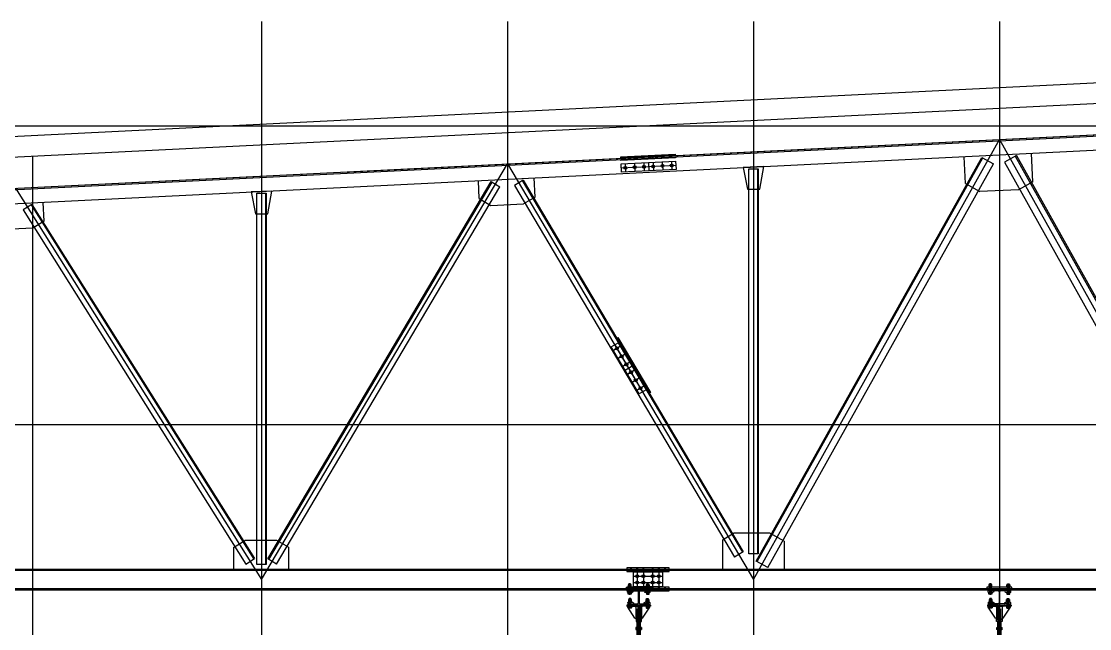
# Model space of a CAD drawing. Header units: millimetres. Extents: x 5349504 to 6791112, y -2212455 to -2153443.
# Drawn here: x 6495429 to 6505797, y -2189302 to -2183405 of the extents above; entities that cross this region are included whole.
import ezdxf

# ---------------------------------------------------------------- set-up
doc = ezdxf.new("R2010")
doc.units = ezdxf.units.MM
doc.header["$LTSCALE"] = 400
for name, pattern in [('CEN', [62, 60, -1, 0, -1]), ('CENTER', [50.8, 31.75, -6.35, 6.35, -6.35]), ('HIDDEN', [0.375, 0.25, -0.125])]:
    doc.linetypes.add(name, pattern=pattern)
doc.layers.get('0').update_dxf_attribs({"lineweight": 9})
doc.layers.get('DEFPOINTS').update_dxf_attribs({"color": 140})
for name, color, linetype in [('3ELEV', 3, 'Continuous'), ('4ELEV', 4, 'Continuous'), ('5ELEV', 5, 'Continuous'), ('BOLT', 5, 'Continuous'), ('CEN', 1, 'CEN'), ('EQUIP', 8, 'Continuous'), ('GRND', 8, 'Continuous'), ('GUSSET', 8, 'Continuous'), ('WAL', 3, 'Continuous')]:
    doc.layers.add(name, color=color, linetype=linetype)

# ---------------------------------------------------------------- blocks, each defined once
blk = doc.blocks.new('A$C245D25EF')
for p, q in [((0, 36), (0, 35)), ((2, 41), (14, 49)), ((24, 32), (6, 30)), ((55, 49), (14, 49)), ((21, 49), (51, 49)), ((26, 32), (24, 32)), ((26, 32), (26, 29)), ((49, 26), (29, 26)), ((52, 22), (49, 26)), ((55, 20), (54, 20)), ((58, 46), (58, 23))]:
    blk.add_line(p, q)
for centre, radius, start, end in [((5, 36), 5, 124.7787, 180), ((5, 35), 5, 180, 279.9262), ((29, 29), 3, 180, 270), ((54, 23), 3, 206.5651, 270), ((55, 46), 3, 0, 90), ((55, 23), 3, 270, 0)]:
    blk.add_arc(centre, radius, start, end)
at = {"layer": 'EQUIP'}
for p, q in [((26, 34), (26, 47)), ((46, 29), (27, 32)), ((36, 26), (36, 49)), ((45, 31), (45, 47)), ((49, 26), (48, 28))]:
    blk.add_line(p, q, dxfattribs=at)
blk.add_circle((36, 49), 0.2, dxfattribs=at)
for centre, radius, start, end in [((24, 47), 2, 0, 90), ((24, 34), 2, 262.7468, 0), ((47, 47), 2, 90, 180), ((47, 31), 2, 180, 249.9136), ((46, 26), 3, 26.5651, 82.7468)]:
    blk.add_arc(centre, radius, start, end, dxfattribs=at)
blk = doc.blocks.new('A$C09A963A0')
for p, q in [((3, 13), (24, 13)), ((7, 12), (7, 0)), ((21, 12), (21, 0))]:
    blk.add_line(p, q)
blk.add_lwpolyline([(0, 0), (0, 12, -0.309401), (7, 12, -0.154701), (21, 12, -0.309401), (28, 12), (28, 0), (0, 0)], format="xyb")
blk = doc.blocks.new('A$C24874AEF')
for p, q in [((20, 167, 0), (40, 167, 0)), ((20, 157, 0), (40, 157, 0)), ((22, 175, 0), (23, 176, 0)), ((22, 167, 0), (22, 175, 0)), ((38, 175, 0), (22, 175, 0)), ((37, 176, 0), (23, 176, 0)), ((23, 166, 0), (23, 158, 0)), ((38, 175, 0), (37, 176, 0)), ((37, 166, 0), (37, 158, 0)), ((38, 167, 0), (38, 175, 0)), ((210, 167, 0), (190, 167, 0)), ((210, 157, 0), (190, 157, 0)), ((192, 175, 0), (193, 176, 0)), ((192, 167, 0), (192, 175, 0)), ((192, 175, 0), (208, 175, 0)), ((193, 176, 0), (207, 176, 0)), ((193, 166, 0), (193, 158, 0)), ((208, 175, 0), (207, 176, 0)), ((207, 166, 0), (207, 158, 0)), ((208, 167, 0), (208, 175, 0)), ((8, 90), (8, 100)), ((78, -15), (8, 90)), ((27, 100), (31, 96)), ((29, 100), (33, 96)), ((78, 100), (88, 90)), ((153, 100), (143, 90)), ((153, -15), (223, 90)), ((201, 100), (197, 96)), ((203, 100), (199, 96)), ((223, 90), (223, 100)), ((78, -15), (88, -15)), ((153, -15), (143, -15))]:
    blk.add_line(p, q)
for points in [[(115, 112), (0, 112), (0, 100), (115, 100)], [(115, 112), (230, 112), (230, 100), (115, 100)], [(43, 100), (43, 96), (17, 96), (17, 100), (43, 100)], [(187, 100), (187, 96), (213, 96), (213, 100), (187, 100)]]:
    blk.add_lwpolyline(points)
at = {"elevation": 0}
for points in [[(45, 141), (45, 144), (15, 144), (15, 141), (45, 141)], [(185, 141), (185, 144), (215, 144), (215, 141), (185, 141)]]:
    blk.add_lwpolyline(points, dxfattribs=at)
for points in [[(23, 166, 0.309401), (16, 166), (16, 158, 0.309401), (23, 158, 0.154701), (37, 158, 0.309401), (44, 158), (44, 166, 0.309401), (37, 166, 0.154701), (23, 166)], [(207, 166, -0.309401), (214, 166), (214, 158, -0.309401), (207, 158, -0.154701), (193, 158, -0.309401), (186, 158), (186, 166, -0.309401), (193, 166, -0.154701), (207, 166)]]:
    blk.add_lwpolyline(points, format="xyb", dxfattribs=at)
for points in [[(88, 100), (88, 94), (82, 100)], [(143, 100), (149, 100), (143, 94)]]:
    blk.add_solid(points)
at = {"layer": 'EQUIP'}
for p, q in [((21, 112), (21, 100)), ((23, 176, 0), (23, 167, 0)), ((30, 78), (30, 176)), ((30, 111), (30, 97)), ((37, 176, 0), (37, 167, 0)), ((39, 112), (39, 100)), ((191, 112), (191, 100)), ((193, 176, 0), (193, 167, 0)), ((200, 78), (200, 176)), ((200, 111), (200, 97)), ((207, 176, 0), (207, 167, 0)), ((209, 112), (209, 100)), ((88, 100), (88, -25)), ((138, 100), (93, 100)), ((111, 90), (120, 90)), ((143, 100), (143, -25)), ((143, -25), (88, -25))]:
    blk.add_line(p, q, dxfattribs=at)
at = {"layer": 'EQUIP', "color": 3, "linetype": 'HIDDEN'}
for p, q in [((100, -25), (100, 100)), ((102, -25), (102, 100)), ((128, -25), (128, 100)), ((130, 100), (130, -25))]:
    blk.add_line(p, q, dxfattribs=at)
at = {"layer": 'EQUIP'}
blk.add_lwpolyline([(120, -15), (111, -15), (111, 100), (120, 100)], close=True, dxfattribs=at)
at = {"xscale": -1}
for name, p in [('A$C245D25EF', (66, 92, 0)), ('A$C09A963A0', (44, 144, 0))]:
    blk.add_blockref(name, p, dxfattribs=at)
for name, p in [('A$C245D25EF', (164, 92, 0)), ('A$C09A963A0', (186, 144, 0))]:
    blk.add_blockref(name, p)
at = {"extrusion": (0, 0, -1), "xscale": -1, "zscale": -1, "rotation": 180}
blk.add_blockref('A$C09A963A0', (-44, 96), dxfattribs=at)
at = {"extrusion": (0, 0, -1), "zscale": -1, "rotation": 180}
blk.add_blockref('A$C09A963A0', (-186, 96), dxfattribs=at)
blk = doc.blocks.new('A$C45230962')
at = {"color": 2, "linetype": 'HIDDEN'}
for p, q in [((-129, 148), (-127, 150)), ((-129, 92), (-129, 148)), ((-129, 148), (-99, 148)), ((-127, 150), (-101, 150)), ((-101, 150), (-99, 148)), ((-99, 148), (-99, 92)), ((-129, -92), (-129, -148)), ((-99, -148), (-99, -92)), ((-129, -148), (-99, -148)), ((-129, -148), (-127, -150)), ((-127, -150), (-101, -150)), ((-101, -150), (-99, -148))]:
    blk.add_line(p, q, dxfattribs=at)
at = {"color": 1, "linetype": 'CENTER'}
blk.add_line((-114, -153), (-114, 152), dxfattribs=at)
for p, q in [((-140, -10), (-140, 10)), ((-134, 68), (-94, 68)), ((-134, 12), (-94, 12)), ((-129, -68), (-129, 68)), ((-127, 70), (-127, 92)), ((-127, 10), (-127, -12)), ((-100, 70), (-100, 92)), ((-100, 10), (-100, -12)), ((-99, -68), (-99, 68)), ((-87, 10), (-87, -10)), ((-134, -12), (-94, -12)), ((-134, -68), (-94, -68)), ((-127, -70), (-127, -92)), ((-100, -70), (-100, -92))]:
    blk.add_line(p, q)
for points in [[(-140, 92), (-140, 70, 0.309401), (-127, 70, 0.154701), (-100, 70, 0.309401), (-87, 70), (-87, 92), (-140, 92)], [(-140, -92), (-140, -70, -0.309401), (-127, -70, -0.154701), (-100, -70, -0.309401), (-87, -70), (-87, -92), (-140, -92)]]:
    blk.add_lwpolyline(points, format="xyb")
for centre, radius, start, end in [((-134, 0), 11.8, 55.6158, 124.3842), ((-114, -32), 43.9, 72.412, 107.588), ((-94, 0), 11.8, 55.6158, 124.3842), ((-134, 0), 11.8, 235.6158, 304.3842), ((-114, 32), 43.9, 252.412, 287.588), ((-94, 0), 11.8, 235.6158, 304.3842)]:
    blk.add_arc(centre, radius, start, end)
at = {"layer": 'EQUIP', "color": 2, "linetype": 'HIDDEN'}
for p, q in [((-127, 92), (-127, 150)), ((-101, 92), (-101, 150)), ((-127, -92), (-127, -150)), ((-101, -92), (-101, -150))]:
    blk.add_line(p, q, dxfattribs=at)
at = {"layer": 'EQUIP'}
for p, q in [((-88, 92), (-140, 92)), ((-127, 68), (-127, -68)), ((-101, 68), (-101, -68)), ((-88, -92), (-140, -92))]:
    blk.add_line(p, q, dxfattribs=at)
blk = doc.blocks.new('BL-EQ-SECT_1_20230313')
at = {"layer": 'EQUIP'}
for p, q in [((51987, 12253), (51747, 12253)), ((51769, 12301, -13027), (51790, 12301, -13027)), ((51769, 12291, -13027), (51790, 12291, -13027)), ((51770, 12236), (51770, 12224)), ((51771, 12309), (51772, 12310)), ((51771, 12301, -13027), (51771, 12309)), ((51787, 12309), (51771, 12309)), ((51772, 12310), (51772, 12301, -13027)), ((51786, 12310), (51772, 12310)), ((51772, 12300, -13027), (51772, 12292, -13027)), ((51779, 12202), (51779, 12310, 0)), ((51779, 12235), (51779, 12221)), ((51786, 12310), (51786, 12301, -13027)), ((51787, 12309), (51786, 12310)), ((51786, 12300, -13027), (51786, 12292, -13027)), ((51787, 12301, -13027), (51787, 12309)), ((51788, 12236), (51788, 12224)), ((51965, 12301, -13027), (51944, 12301, -13027)), ((51965, 12291, -13027), (51944, 12291, -13027)), ((51945, 12236), (51945, 12224)), ((51946, 12309), (51947, 12310)), ((51946, 12301, -13027), (51946, 12309)), ((51946, 12309), (51962, 12309)), ((51947, 12310), (51947, 12301, -13027)), ((51947, 12310), (51961, 12310)), ((51947, 12300, -13027), (51947, 12292, -13027)), ((51954, 12202), (51954, 12310, 0)), ((51954, 12235), (51954, 12221)), ((51961, 12310), (51961, 12301, -13027)), ((51962, 12309), (51961, 12310)), ((51961, 12300, -13027), (51961, 12292, -13027)), ((51962, 12301, -13027), (51962, 12309)), ((51963, 12236), (51963, 12224)), ((55247, 12253), (55487, 12253)), ((55269, 12301, -13027), (55290, 12301, -13027)), ((55269, 12291, -13027), (55290, 12291, -13027)), ((55270, 12236), (55270, 12224)), ((55271, 12309), (55272, 12310)), ((55271, 12301, -13027), (55271, 12309)), ((55287, 12309), (55271, 12309)), ((55272, 12310), (55272, 12301, -13027)), ((55286, 12310), (55272, 12310)), ((55272, 12300, -13027), (55272, 12292, -13027)), ((55279, 12202), (55279, 12310, 0)), ((55279, 12235), (55279, 12221)), ((55286, 12310), (55286, 12301, -13027)), ((55287, 12309), (55286, 12310)), ((55286, 12300, -13027), (55286, 12292, -13027)), ((55287, 12301, -13027), (55287, 12309)), ((55288, 12236), (55288, 12224)), ((55465, 12301, -13027), (55444, 12301, -13027)), ((55465, 12291, -13027), (55444, 12291, -13027)), ((55445, 12236), (55445, 12224)), ((55446, 12309), (55447, 12310)), ((55446, 12301, -13027), (55446, 12309)), ((55446, 12309), (55462, 12309)), ((55447, 12310), (55447, 12301, -13027)), ((55447, 12310), (55461, 12310)), ((55447, 12300, -13027), (55447, 12292, -13027)), ((55454, 12202), (55454, 12310, 0)), ((55454, 12235), (55454, 12221)), ((55461, 12310), (55461, 12301, -13027)), ((55462, 12309), (55461, 12310)), ((55461, 12300, -13027), (55461, 12292, -13027)), ((55462, 12301, -13027), (55462, 12309)), ((55463, 12236), (55463, 12224)), ((51776, 12224), (51780, 12220)), ((51778, 12224), (51782, 12220)), ((51955, 12224), (51951, 12220)), ((51957, 12224), (51953, 12220)), ((55276, 12224), (55280, 12220)), ((55278, 12224), (55282, 12220)), ((55455, 12224), (55451, 12220)), ((55457, 12224), (55453, 12220)), ((51849, 11966, -13027), (51849, 11971, -13027)), ((51849, 11971, -13027), (51884, 11971, -13027)), ((51884, 11966, -13027), (51884, 11971, -13027)), ((55384, 11971, -13027), (55349, 11971, -13027)), ((55349, 11966, -13027), (55349, 11971, -13027)), ((55384, 11966, -13027), (55384, 11971, -13027))]:
    blk.add_line(p, q, dxfattribs=at)
at = {"layer": 'EQUIP', "elevation": -13027}
for points in [[(51747, 12275), (51987, 12275), (51987, 12263), (51747, 12263)], [(55487, 12275), (55247, 12275), (55247, 12263), (55487, 12263)]]:
    blk.add_lwpolyline(points, close=True, dxfattribs=at)
at = {"layer": 'EQUIP'}
for points, elevation in [([(51794, 12275), (51794, 12278), (51764, 12278), (51764, 12275), (51794, 12275)], -13027), ([(51939, 12275), (51939, 12278), (51969, 12278), (51969, 12275), (51939, 12275)], -13027), ([(55294, 12275), (55294, 12278), (55264, 12278), (55264, 12275), (55294, 12275)], -13027), ([(55439, 12275), (55439, 12278), (55469, 12278), (55469, 12275), (55439, 12275)], -13027), ([(51792, 12224), (51792, 12220), (51766, 12220), (51766, 12224), (51792, 12224)], 0), ([(51941, 12224), (51941, 12220), (51967, 12220), (51967, 12224), (51941, 12224)], 0), ([(55292, 12224), (55292, 12220), (55266, 12220), (55266, 12224), (55292, 12224)], 0), ([(55441, 12224), (55441, 12220), (55467, 12220), (55467, 12224), (55441, 12224)], 0)]:
    blk.add_lwpolyline(points, dxfattribs=dict(at, elevation=elevation))
at = {"layer": 'EQUIP', "elevation": -13027}
for points in [[(51772, 12300, 0.309401), (51765, 12300), (51765, 12292, 0.309401), (51772, 12292, 0.154701), (51786, 12292, 0.309401), (51793, 12292), (51793, 12300, 0.309401), (51786, 12300, 0.154701), (51772, 12300)], [(51961, 12300, -0.309401), (51968, 12300), (51968, 12292, -0.309401), (51961, 12292, -0.154701), (51947, 12292, -0.309401), (51940, 12292), (51940, 12300, -0.309401), (51947, 12300, -0.154701), (51961, 12300)], [(55272, 12300, 0.309401), (55265, 12300), (55265, 12292, 0.309401), (55272, 12292, 0.154701), (55286, 12292, 0.309401), (55293, 12292), (55293, 12300, 0.309401), (55286, 12300, 0.154701), (55272, 12300)], [(55461, 12300, -0.309401), (55468, 12300), (55468, 12292, -0.309401), (55461, 12292, -0.154701), (55447, 12292, -0.309401), (55440, 12292), (55440, 12300, -0.309401), (55447, 12300, -0.154701), (55461, 12300)]]:
    blk.add_lwpolyline(points, format="xyb", dxfattribs=at)
at = {"layer": 'EQUIP'}
for points in [[(51867, 12103), (51792, 12103), (51792, 12113), (51852, 12113, 0.414214), (51863, 12124), (51863, 12232, 0.414214), (51852, 12243), (51792, 12243), (51792, 12253), (51942, 12253), (51942, 12243), (51881, 12243, 0.414214), (51870, 12232), (51870, 12124, 0.414214), (51881, 12113), (51942, 12113), (51942, 12103), (51867, 12103)], [(55367, 12103), (55442, 12103), (55442, 12113), (55381, 12113, -0.414214), (55370, 12124), (55370, 12232, -0.414214), (55381, 12243), (55442, 12243), (55442, 12253), (55292, 12253), (55292, 12243), (55352, 12243, -0.414214), (55363, 12232), (55363, 12124, -0.414214), (55352, 12113), (55292, 12113), (55292, 12103), (55367, 12103)]]:
    blk.add_lwpolyline(points, format="xyb", dxfattribs=at)
at = {"layer": 'EQUIP', "rotation": 180}
for p in [(51815, 12273), (55315, 12273)]:
    blk.add_blockref('A$C245D25EF', p, dxfattribs=at)
at = {"layer": 'EQUIP', "xscale": -1}
for name, p in [('A$C09A963A0', (51793, 12278, -13027)), ('A$C09A963A0', (55293, 12278, -13027)), ('A$C24874AEF', (55482, 11991)), ('A$C45230962', (55253, 11874, -13027))]:
    blk.add_blockref(name, p, dxfattribs=at)
at = {"layer": 'EQUIP', "xscale": -1, "rotation": 180}
for p in [(51918, 12273), (55418, 12273)]:
    blk.add_blockref('A$C245D25EF', p, dxfattribs=at)
at = {"layer": 'EQUIP'}
for name, p in [('A$C09A963A0', (51940, 12278, -13027)), ('A$C09A963A0', (55440, 12278, -13027)), ('A$C24874AEF', (51752, 11991)), ('A$C45230962', (51980, 11874, -13027))]:
    blk.add_blockref(name, p, dxfattribs=at)
at = {"layer": 'EQUIP', "extrusion": (0, 0, -1), "xscale": -1, "zscale": -1, "rotation": 180}
for p in [(-51793, 12220), (-55293, 12220)]:
    blk.add_blockref('A$C09A963A0', p, dxfattribs=at)
at = {"layer": 'EQUIP', "extrusion": (0, 0, -1), "zscale": -1, "rotation": 180}
for p in [(-51940, 12220), (-55440, 12220)]:
    blk.add_blockref('A$C09A963A0', p, dxfattribs=at)
blk = doc.blocks.new('SPLICE_H200_S')
at = {"layer": 'BOLT'}
for points in [[(205, 112), (-205, 112), (-205, 100), (205, 100)], [(205, 88), (-205, 88), (-205, 76), (205, 76)], [(145, 70), (-145, 70), (-145, -70), (145, -70)], [(-115, 24), (-105, 18), (-95, 24), (-95, 36), (-105, 42), (-115, 36)], [(-55, 24), (-45, 18), (-35, 24), (-35, 36), (-45, 42), (-55, 36)], [(35, 24), (45, 18), (55, 24), (55, 36), (45, 42), (35, 36)], [(95, 24), (105, 18), (115, 24), (115, 36), (105, 42), (95, 36)], [(205, -76), (-205, -76), (-205, -88), (205, -88)], [(205, -100), (-205, -100), (-205, -112), (205, -112)], [(-115, -36), (-105, -42), (-95, -36), (-95, -24), (-105, -18), (-115, -24)], [(-55, -36), (-45, -42), (-35, -36), (-35, -24), (-45, -18), (-55, -24)], [(35, -36), (45, -42), (55, -36), (55, -24), (45, -18), (35, -24)], [(95, -36), (105, -42), (115, -36), (115, -24), (105, -18), (95, -24)]]:
    blk.add_lwpolyline(points, close=True, dxfattribs=at)
at = {"layer": 'BOLT', "const_width": 20}
for points in [[(-165, 76), (-165, 112)], [(-105, 76), (-105, 112)], [(-45, 76), (-45, 112)], [(45, 76), (45, 112)], [(105, 76), (105, 112)], [(165, 76), (165, 112)], [(-165, -112), (-165, -76)], [(-105, -112), (-105, -76)], [(-45, -112), (-45, -76)], [(45, -112), (45, -76)], [(105, -112), (105, -76)], [(165, -112), (165, -76)]]:
    blk.add_lwpolyline(points, dxfattribs=at)
at = {"layer": 'BOLT'}
for centre, radius in [((-105, 30), 14), ((-105, 30), 10), ((-45, 30), 14), ((-45, 30), 10), ((45, 30), 14), ((45, 30), 10), ((105, 30), 14), ((105, 30), 10), ((-105, -30), 14), ((-105, -30), 10), ((-45, -30), 14), ((-45, -30), 10), ((45, -30), 14), ((45, -30), 10), ((105, -30), 14), ((105, -30), 10)]:
    blk.add_circle(centre, radius, dxfattribs=at)
at = {"layer": 'DEFPOINTS'}
for p, q in [((-145, 30), (145, 30)), ((-105, 70), (-105, -70)), ((-45, 70), (-45, -70)), ((45, 70), (45, -70)), ((105, 70), (105, -70)), ((-145, -30), (145, -30))]:
    blk.add_line(p, q, dxfattribs=at)
blk = doc.blocks.new('SPLICE_L150_S')
at = {"layer": 'BOLT'}
for points in [[(-264, 12), (266, 12), (266, 0), (-264, 0)], [(-264, -12), (266, -12), (266, -24), (-264, -24)], [(-264, -55), (266, -55), (266, -135), (-264, -135)], [(-234, -101), (-224, -107), (-214, -101), (-214, -89), (-224, -83), (-234, -89)], [(-144, -101), (-134, -107), (-124, -101), (-124, -89), (-134, -83), (-144, -89)], [(-54, -101), (-44, -107), (-34, -101), (-34, -89), (-44, -83), (-54, -89)], [(36, -101), (46, -107), (56, -101), (56, -89), (46, -83), (36, -89)], [(126, -101), (136, -107), (146, -101), (146, -89), (136, -83), (126, -89)], [(216, -101), (226, -107), (236, -101), (236, -89), (226, -83), (216, -89)]]:
    blk.add_lwpolyline(points, close=True, dxfattribs=at)
at = {"layer": 'BOLT', "const_width": 20}
for points in [[(-224, -24), (-224, 12)], [(-134, -24), (-134, 12)], [(-44, -24), (-44, 12)], [(46, -24), (46, 12)], [(136, -24), (136, 12)], [(226, -24), (226, 12)]]:
    blk.add_lwpolyline(points, dxfattribs=at)
at = {"layer": 'BOLT'}
for centre, radius in [((-224, -95), 14), ((-224, -95), 10), ((-134, -95), 14), ((-134, -95), 10), ((-44, -95), 14), ((-44, -95), 10), ((46, -95), 14), ((46, -95), 10), ((136, -95), 14), ((136, -95), 10), ((226, -95), 14), ((226, -95), 10)]:
    blk.add_circle(centre, radius, dxfattribs=at)
at = {"layer": 'DEFPOINTS'}
for p, q in [((-264, -95), (266, -95)), ((-224, -55), (-224, -135)), ((-134, -55), (-134, -135)), ((-44, -55), (-44, -135)), ((1, -55), (1, -135)), ((46, -55), (46, -135)), ((136, -55), (136, -135)), ((226, -55), (226, -135))]:
    blk.add_line(p, q, dxfattribs=at)
blk = doc.blocks.new('SPLICE_L90_S')
at = {"layer": 'BOLT'}
for points in [[(-100, 258), (226, -160), (163, -209), (-163, 209)], [(-110, 307), (271, -182), (261, -189), (-119, 300)], [(-117, 206), (-116, 195), (-105, 191), (-96, 198), (-97, 209), (-108, 214)], [(-62, 135), (-60, 124), (-50, 120), (-41, 127), (-42, 138), (-53, 143)], [(-7, 64), (-5, 53), (6, 49), (15, 56), (13, 67), (2, 72)], [(49, -7), (50, -18), (61, -22), (70, -15), (68, -4), (58, 0)], [(104, -78), (105, -89), (116, -93), (125, -86), (124, -75), (113, -71)], [(159, -149), (161, -160), (171, -164), (180, -157), (179, -146), (168, -142)]]:
    blk.add_lwpolyline(points, close=True, dxfattribs=at)
at = {"layer": 'BOLT', "const_width": 20}
for points in [[(-103, 262), (-85, 276)], [(-47, 191), (-30, 205)], [(8, 120), (25, 134)], [(118, -22), (136, -8)], [(174, -93), (191, -79)], [(229, -164), (246, -150)]]:
    blk.add_lwpolyline(points, dxfattribs=at)
at = {"layer": 'BOLT'}
for centre, radius in [((-107, 202), 14), ((-107, 202), 10), ((-51, 131), 14), ((-51, 131), 10), ((4, 60), 14), ((4, 60), 10), ((59, -11), 14), ((59, -11), 10), ((114, -82), 14), ((114, -82), 10), ((170, -153), 14), ((170, -153), 10)]:
    blk.add_circle(centre, radius, dxfattribs=at)
at = {"layer": 'DEFPOINTS'}
for p, q in [((-75, 227), (-138, 178)), ((-131, 234), (194, -185)), ((-20, 156), (-83, 107)), ((36, 85), (-28, 36)), ((63, 49), (0, 0)), ((91, 14), (28, -36)), ((146, -57), (83, -107)), ((201, -128), (138, -178))]:
    blk.add_line(p, q, dxfattribs=at)
blk = doc.blocks.new('BL-ROOF_SECT_1')
at = {"layer": '5ELEV'}
for p, q in [((39200, 3543), (58278, 4489)), ((39200, 3531), (58278, 4477)), ((39200, 3393), (58285, 4339)), ((55741, 4198), (55854, 4135)), ((56075, 4215), (55961, 4151)), ((53564, 4088), (53564, 348)), ((50977, 3962), (51063, 3911)), ((51289, 3977), (51203, 3926)), ((48789, 3851), (48789, 246)), ((46520, 3741), (46436, 3688)), ((53425, 368), (53339, 317)), ((48597, 249), (48682, 302)), ((48896, 249), (48810, 300)), ((53664, 215), (53550, 278)), ((39200, 188), (58300, 188)), ((39200, 12), (58300, 12))]:
    blk.add_line(p, q, dxfattribs=at)
for points in [[(53550, 278), (55741, 4198)], [(53561, 273), (55751, 4192)], [(55961, 4151), (58161, 215)], [(56064, 4209), (58264, 273)], [(56075, 4215), (58275, 278)], [(53664, 215), (55854, 4135)], [(48810, 300), (50977, 3962)], [(48819, 294), (50986, 3957)], [(51280, 3972), (53416, 363)], [(51289, 3977), (53425, 368)], [(48896, 249), (51063, 3911)], [(51203, 3926), (53339, 317)], [(46512, 3736), (48674, 297)], [(46520, 3741), (48682, 302)], [(46436, 3688), (48597, 249)]]:
    blk.add_lwpolyline(points, dxfattribs=at)
for points in [[(53480, 4088), (53570, 4088), (53570, 348), (53480, 348)], [(48705, 3851), (48795, 3851), (48795, 246), (48705, 246)], [(39200, 200), (58300, 200), (58300, 0), (39200, 0)]]:
    blk.add_lwpolyline(points, close=True, dxfattribs=at)
at = {"layer": 'CEN'}
for p, q in [((48750, 5518), (48750, -1487)), ((53525, 5518), (53525, -1487))]:
    blk.add_line(p, q, dxfattribs=at)
for points in [[(0, 1600), (58500, 4500), (107500, 1600)], [(39200, 100), (41588, 3662), (43975, 100), (46362, 3898), (48750, 100), (51138, 4135), (53525, 100), (55912, 4372), (58300, 100)]]:
    blk.add_lwpolyline(points, dxfattribs=at)
at = {"layer": 'DEFPOINTS'}
for p, q in [((51138, 5518), (51138, -1487)), ((55912, 5518), (55912, -1487))]:
    blk.add_line(p, q, dxfattribs=at)
blk.add_lwpolyline([(0, 0), (107500, 0), (107500, 4500), (0, 4500)], close=True, dxfattribs=at)
at = {"layer": 'GUSSET'}
for p, q in [((55581, 3943), (55569, 4204)), ((56234, 3960), (56221, 4237)), ((50862, 3797), (50854, 3971)), ((51404, 3813), (51395, 3998)), ((55581, 3943), (55721, 3865)), ((56234, 3960), (56095, 3882)), ((56095, 3882), (55721, 3865)), ((46640, 3580), (46631, 3761)), ((50862, 3797), (50974, 3731)), ((50974, 3731), (51292, 3747)), ((51404, 3813), (51292, 3747)), ((46640, 3580), (46530, 3510)), ((46530, 3510), (46185, 3494)), ((53336, 548), (53224, 481)), ((53684, 548), (53336, 548)), ((53823, 470), (53684, 548)), ((48478, 410), (48588, 479)), ((48899, 479), (48588, 479)), ((49011, 413), (48899, 479)), ((53224, 481), (53224, 200)), ((53823, 470), (53823, 200)), ((48478, 410), (48478, 200)), ((49011, 413), (49011, 200))]:
    blk.add_line(p, q, dxfattribs=at)
for points in [[(53585, 3888), (53625, 4108), (53425, 4098), (53465, 3888), (53585, 3888)], [(48810, 3651), (48850, 3871), (48650, 3862), (48690, 3651), (48810, 3651)]]:
    blk.add_lwpolyline(points, dxfattribs=at)
at = {"layer": '4ELEV'}
for name, p, rotation in [('SPLICE_L150_S', (52500, 4203), 2.837980391927091), ('SPLICE_L90_S', (52278, 2129), 352.7259314351494)]:
    blk.add_blockref(name, p, dxfattribs=dict(at, rotation=rotation))
blk.add_blockref('SPLICE_H200_S', (52500, 100), dxfattribs=at)

msp = doc.modelspace()

# ---------------------------------------------------------------- linework, layer by layer
at = {"layer": '3ELEV'}
for p, q in [((6507511, -2183923), (6448386, -2186854)), ((6507511, -2184123), (6448386, -2187054))]:
    msp.add_line(p, q, dxfattribs=at)
at = {"layer": 'CEN'}
for p, q in [((6583899, -2184424), (6421182, -2184424)), ((6583899, -2187324), (6421182, -2187324))]:
    msp.add_line(p, q, dxfattribs=at)
msp.add_lwpolyline([(6449011, -2187324), (6507511, -2184424)], dxfattribs=at)

# ---------------------------------------------------------------- block references
at = {"layer": 'GRND', "xscale": -1}
msp.add_blockref('BL-EQ-SECT_1_20230313', (6556788, -2201176), dxfattribs=at)

# ---------------------------------------------------------------- next in the draw order: linework, layer by layer
at = {"layer": 'DEFPOINTS'}
msp.add_line((5349504, -2188924), (6791112, -2188924), dxfattribs=at)
at = {"layer": 'WAL', "ltscale": 1000}
msp.add_line((6495536, -2184717), (6495536, -2197924), dxfattribs=at)

# ---------------------------------------------------------------- next in the draw order: block references
at = {"layer": '5ELEV'}
msp.add_blockref('BL-ROOF_SECT_1', (6449011, -2188924), dxfattribs=at)

doc.saveas('drawing.dxf')
